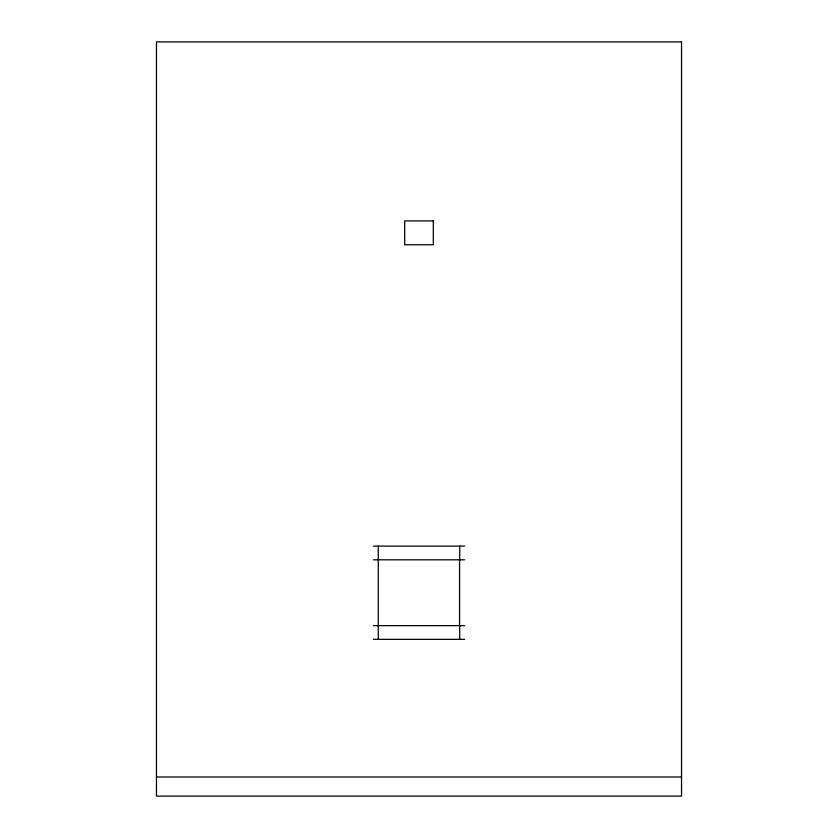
<?xml version="1.0" encoding="UTF-8"?>
<svg xmlns="http://www.w3.org/2000/svg" width="838" height="838" viewBox="0 0 838 838"><rect width="100%" height="100%" fill="white"/><g stroke="black" fill="none" stroke-linecap="round" stroke-linejoin="round"><path stroke-width="1.26" d="M373.402 546.104L464.598 546.104M373.402 559.815L464.598 559.815M373.402 625.63L464.598 625.63M373.402 639.342L464.598 639.342M156.465 777.004L681.535 777.004M459.727 546.104L459.727 559.815M459.727 625.63L459.727 639.342M459.57 559.815L459.57 625.63M378.273 546.104L378.273 639.342M681.535 41.9L156.465 41.9L156.465 796.1L681.535 796.1L681.535 41.9M433.319 220.907L404.681 220.907L404.681 244.769L433.319 244.769L433.319 220.907"/></g></svg>
